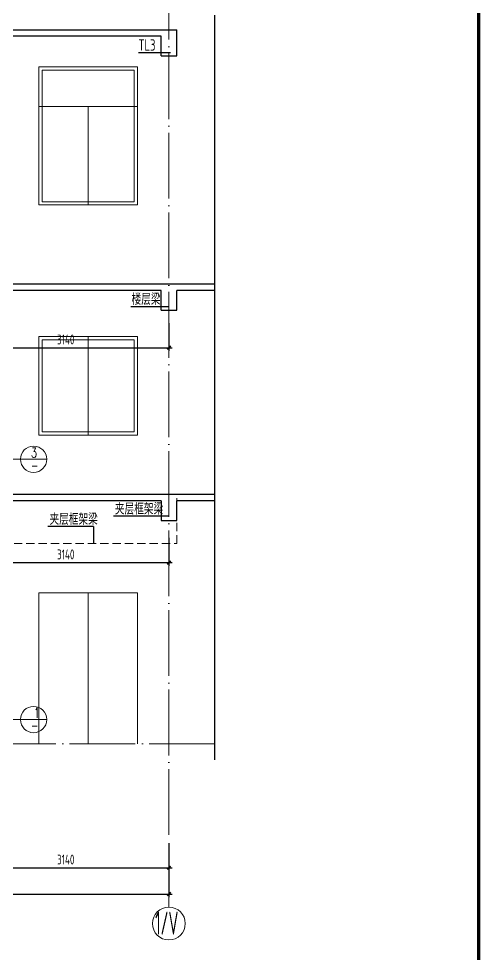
# Model space of a CAD drawing. Extents: x 56246 to 893198, y -950445 to -423535.
# Drawn here: x 360813 to 367838, y -493284 to -479050 of the extents above; entities that cross this region are included whole.
import ezdxf

# ---------------------------------------------------------------- set-up
doc = ezdxf.new("R2010")
doc.units = 0
doc.header["$LTSCALE"] = 500
doc.linetypes.add('DOTE', pattern=[2.42, 2, -0.2, 0.02, -0.2])
doc.linetypes.add('HIDDEN', pattern=[0.375, 0.25, -0.125])
for name, color, linetype, lineweight in [('0S-楼梯-不可见', 2, 'HIDDEN', 18), ('0S-楼梯-尺寸', 21, 'Continuous', 13), ('0S-楼梯-文字', 4, 'Continuous', 20), ('0S-楼梯-线', 2, 'Continuous', 30), ('0S-详图-轴线', 1, 'DOTE', 13)]:
    doc.layers.add(name, color=color, linetype=linetype, lineweight=lineweight)
doc.layers.add('0S-草图', color=9, linetype='Continuous', lineweight=20, plot=False)
for name, color, linetype in [('OTHER', 7, 'Continuous'), ('T-TK', 157, 'Continuous'), ('TEXT_LT', 90, 'Continuous'), ('照明平面标注层', 111, 'Continuous')]:
    doc.layers.add(name, color=color, linetype=linetype)
doc.styles.add('_TCH_DIM', font='SIMPLEX', dxfattribs={"bigfont": 'GBCBIG'})
doc.styles.add('TSSD_DIMENSION', font='tssdeng.shx', dxfattribs={"width": 0.7, "bigfont": 'Hztxt.shx'})
doc.styles.add('TSSD_Rein', font='Tssdeng.shx', dxfattribs={"width": 0.7, "bigfont": 'hztxt.shx'})
doc.dimstyles.new('TSSD_50_50', dxfattribs={"dimtxt": 150, "dimasz": 50, "dimexe": 50, "dimexo": 125, "dimgap": 50, "dimtad": 1, "dimdec": 0, "dimzin": 0, "dimdsep": 46, "dimtxsty": 'TSSD_DIMENSION', "dimblk": 'ARCHTICK', "dimblk1": 'ARCHTICK', "dimblk2": 'ARCHTICK', "dimcen": 0, "dimdle": 50, "dimclrt": 7, "dimadec": 0, "dimazin": 0, "dimtfac": 1, "dimtdec": 0, "dimtix": 1, "dimtmove": 2, "dimatfit": 3, "dimfxl": 1, "dimtolj": 1, "dimtzin": 0, "dimarcsym": 0})

# ---------------------------------------------------------------- blocks, each defined once
blk = doc.blocks.new('_ArchTick')
at = {"color": 0, "linetype": 'ByBlock', "const_width": 0.5}
blk.add_lwpolyline([(-0.53, -0.53), (0.53, 0.53)], dxfattribs=at)
blk = doc.blocks.new('*D282')
at = {"layer": '0S-楼梯-尺寸', "color": 0, "lineweight": -2, "transparency": 16777216}
for p, q in [((354299, -491592), (354299, -492417)), ((363099, -491592), (363099, -492417)), ((354249, -492367), (363149, -492367))]:
    blk.add_line(p, q, dxfattribs=at)
at = {"layer": 'Defpoints', "color": 0, "transparency": 16777216}
for p in [(354299, -491467), (363099, -491467), (363099, -492367)]:
    blk.add_point(p, dxfattribs=at)
at = {"layer": '0S-楼梯-尺寸', "color": 0, "lineweight": -2, "transparency": 16777216, "xscale": 50, "yscale": 50, "zscale": 50, "rotation": 180}
blk.add_blockref('_ArchTick', (354299, -492367), dxfattribs=at)
at = {"layer": '0S-楼梯-尺寸', "color": 0, "lineweight": -2, "transparency": 16777216, "xscale": 50, "yscale": 50, "zscale": 50}
blk.add_blockref('_ArchTick', (363099, -492367), dxfattribs=at)
at = {"layer": '0S-楼梯-尺寸', "color": 7, "transparency": 16777216, "insert": (358799, -492217), "char_height": 150, "attachment_point": 5, "style": 'TSSD_DIMENSION'}
blk.add_mtext('\\A1;8800', dxfattribs=at)
blk = doc.blocks.new('*D307')
at = {"layer": '0S-楼梯-尺寸', "color": 0, "lineweight": -2, "transparency": 16777216}
for p, q in [((359959, -491592), (359959, -492017)), ((363099, -491592), (363099, -492017)), ((359909, -491967), (363149, -491967))]:
    blk.add_line(p, q, dxfattribs=at)
at = {"layer": 'Defpoints', "color": 0, "transparency": 16777216}
for p in [(359959, -491467), (363099, -491467), (363099, -491967)]:
    blk.add_point(p, dxfattribs=at)
at = {"layer": '0S-楼梯-尺寸', "color": 0, "lineweight": -2, "transparency": 16777216, "xscale": 50, "yscale": 50, "zscale": 50, "rotation": 180}
blk.add_blockref('_ArchTick', (359959, -491967), dxfattribs=at)
at = {"layer": '0S-楼梯-尺寸', "color": 0, "lineweight": -2, "transparency": 16777216, "xscale": 50, "yscale": 50, "zscale": 50}
blk.add_blockref('_ArchTick', (363099, -491967), dxfattribs=at)
at = {"layer": '0S-楼梯-尺寸', "color": 7, "transparency": 16777216, "insert": (361529, -491842), "char_height": 150, "attachment_point": 5, "style": 'TSSD_DIMENSION'}
blk.add_mtext('\\A1;3140', dxfattribs=at)
blk = doc.blocks.new('*D309')
at = {"layer": '0S-楼梯-尺寸', "color": 0, "lineweight": -2, "transparency": 16777216}
for p, q in [((359959, -483680), (359959, -484105)), ((363099, -483680), (363099, -484105)), ((359909, -484055), (363149, -484055))]:
    blk.add_line(p, q, dxfattribs=at)
at = {"layer": 'Defpoints', "color": 0, "transparency": 16777216}
for p in [(359959, -483555), (363099, -483555), (363099, -484055)]:
    blk.add_point(p, dxfattribs=at)
at = {"layer": '0S-楼梯-尺寸', "color": 0, "lineweight": -2, "transparency": 16777216, "xscale": 50, "yscale": 50, "zscale": 50, "rotation": 180}
blk.add_blockref('_ArchTick', (359959, -484055), dxfattribs=at)
at = {"layer": '0S-楼梯-尺寸', "color": 0, "lineweight": -2, "transparency": 16777216, "xscale": 50, "yscale": 50, "zscale": 50}
blk.add_blockref('_ArchTick', (363099, -484055), dxfattribs=at)
at = {"layer": '0S-楼梯-尺寸', "color": 7, "transparency": 16777216, "insert": (361529, -483930), "char_height": 150, "attachment_point": 5, "style": 'TSSD_DIMENSION'}
blk.add_mtext('\\A1;3140', dxfattribs=at)
blk = doc.blocks.new('A0-DWF')
at = {"layer": 'T-TK', "const_width": 100}
blk.add_lwpolyline([(2500, -83100), (117900, -83100), (117900, -1000), (2500, -1000)], close=True, dxfattribs=at)
blk = doc.blocks.new('*D441')
at = {"layer": '0S-楼梯-尺寸', "color": 0, "lineweight": -2, "transparency": 16777216}
for p, q in [((359959, -486950), (359959, -487375)), ((363099, -486950), (363099, -487375)), ((359909, -487325), (363149, -487325))]:
    blk.add_line(p, q, dxfattribs=at)
at = {"layer": 'Defpoints', "color": 0, "transparency": 16777216}
for p in [(359959, -486825, 48), (363099, -486825, 48), (363099, -487325)]:
    blk.add_point(p, dxfattribs=at)
at = {"layer": '0S-楼梯-尺寸', "color": 0, "lineweight": -2, "transparency": 16777216, "xscale": 50, "yscale": 50, "zscale": 50, "rotation": 180}
blk.add_blockref('_ArchTick', (359959, -487325), dxfattribs=at)
at = {"layer": '0S-楼梯-尺寸', "color": 0, "lineweight": -2, "transparency": 16777216, "xscale": 50, "yscale": 50, "zscale": 50}
blk.add_blockref('_ArchTick', (363099, -487325), dxfattribs=at)
at = {"layer": '0S-楼梯-尺寸', "color": 7, "transparency": 16777216, "insert": (361529, -487200), "char_height": 150, "attachment_point": 5, "style": 'TSSD_DIMENSION'}
blk.add_mtext('\\A1;3140', dxfattribs=at)

msp = doc.modelspace()

# ---------------------------------------------------------------- linework, layer by layer
at = {"layer": '0S-楼梯-不可见', "color": 3, "elevation": -47.6426}
msp.add_lwpolyline([(363219.1854, -486283.896), (354179.1854, -486283.896), (354179.1854, -487033.896), (363219.1854, -487033.896)], close=True, dxfattribs=at)
at = {"layer": '0S-楼梯-尺寸'}
msp.add_line((363099.1854, -492565.8425, -47.6426), (363099.1854, -491617.1079, -47.6426), dxfattribs=at)
msp.add_circle((363099.1854, -492815.8425, -47.6426), 250, dxfattribs=at)
at = {"layer": '0S-楼梯-文字'}
for p, q in [((361239.531, -485752.8293, -47.6426), (360839.531, -485752.8292, -47.6426)), ((361239.531, -489712.4809, -47.6426), (360839.531, -489712.4807, -47.6426))]:
    msp.add_line(p, q, dxfattribs=at)
at = {"layer": '0S-楼梯-文字', "elevation": -47.6426}
for points in [[(360048.8589, -486100.2601), (360248.9895, -485752.829), (360839.531, -485752.8292)], [(360074.7619, -489845.8593), (360248.9895, -489712.4805), (360839.531, -489712.4807)]]:
    msp.add_lwpolyline(points, dxfattribs=at)
at = {"layer": '0S-楼梯-文字'}
for centre in [(361039.531, -485752.8293, -47.6426), (361039.531, -489712.4808, -47.6426)]:
    msp.add_circle(centre, 200, dxfattribs=at)
at = {"layer": '0S-楼梯-线'}
for p, q in [((359958.863, -479216.896, -47.6426), (363219.1854, -479216.896, -47.6426)), ((363219.1854, -479616.896, -47.6426), (363219.1854, -479216.896, -47.6426)), ((362979.1854, -479316.896, -47.6426), (360198.863, -479316.896, -47.6426)), ((362979.1854, -479616.896, -47.6426), (362979.1854, -479316.896, -47.6426)), ((362979.1854, -479616.896, -47.6426), (363219.1854, -479616.896, -47.6426)), ((359958.863, -483083.896, -47.6426), (363796.8337, -483083.896, -47.6426)), ((362979.1854, -483183.896, -47.6426), (360198.863, -483183.896, -47.6426)), ((362979.1854, -483483.896, -47.6426), (362979.1854, -483183.896, -47.6426)), ((363219.1854, -483483.896, -47.6426), (363219.1854, -483183.896, -47.6426)), ((363796.8337, -483183.896, -47.6426), (363219.1854, -483183.896, -47.6426)), ((362979.1854, -483483.896, -47.6426), (363219.1854, -483483.896, -47.6426)), ((359958.863, -486283.896, -47.6426), (363796.8337, -486283.896, -47.6426)), ((362979.1854, -486383.896, -47.6426), (360198.863, -486383.896, -47.6426)), ((362979.1854, -486383.896, -47.6426), (362979.1854, -486683.896, -47.6426)), ((363219.1854, -486683.896, -47.6426), (363219.1854, -486383.896, -47.6426)), ((363796.8337, -486383.896, -47.6426), (363219.1854, -486383.896, -47.6426)), ((362979.1854, -486683.896, -47.6426), (363219.1854, -486683.896, -47.6426))]:
    msp.add_line(p, q, dxfattribs=at)
at = {"layer": '0S-草图'}
for p, q in [((361119.1854, -480383.896, -47.6426), (362619.1854, -480383.896, -47.6426)), ((361869.1854, -480383.896, -47.6426), (361869.1854, -481883.896, -47.6426)), ((361869.1854, -483883.896, -47.6426), (361869.1854, -485383.896, -47.6426)), ((361119.1854, -490083.896, -47.6426), (361119.1854, -487783.896, -47.6426)), ((362619.1854, -487783.896, -47.6426), (361119.1854, -487783.896, -47.6426)), ((361869.1854, -490083.896, -47.6426), (361869.1854, -487783.896, -47.6426)), ((362619.1854, -487783.896, -47.6426), (362619.1854, -490083.896, -47.6426))]:
    msp.add_line(p, q, dxfattribs=at)
at = {"layer": '0S-草图', "elevation": -47.6426}
for points in [[(362619.1854, -479783.896), (361119.1854, -479783.896), (361119.1854, -481883.896), (362619.1854, -481883.896)], [(362569.1854, -479833.896), (361169.1854, -479833.896), (361169.1854, -481833.896), (362569.1854, -481833.896)], [(362619.1854, -483883.896), (361119.1854, -483883.896), (361119.1854, -485383.896), (362619.1854, -485383.896)], [(362569.1854, -483933.896), (361169.1854, -483933.896), (361169.1854, -485333.896), (362569.1854, -485333.896)]]:
    msp.add_lwpolyline(points, close=True, dxfattribs=at)
at = {"layer": '0S-详图-轴线'}
for p, q in [((363099.1854, -491467.1079, -47.6426), (363099.1854, -465169.806, -47.6426)), ((363796.8337, -483083.896, -47.6426), (353871.2375, -483083.896, -47.6426)), ((363796.8337, -490083.896, -47.6426), (353871.2375, -490083.896, -47.6426))]:
    msp.add_line(p, q, dxfattribs=at)
at = {"layer": 'OTHER'}
msp.add_line((363796.8337, -490323.896, -47.6426), (363796.8337, -478996.1188, -47.6426), dxfattribs=at)
at = {"layer": 'TEXT_LT'}
for p, q in [((362636.1057, -479561.8731, -47.6426), (363122.9688, -479561.8731, -47.6426)), ((362517.5934, -483428.8731, -47.6426), (363091.1294, -483428.8731, -47.6426)), ((363096.7457, -486619.3104, -47.6426), (362254.1545, -486619.3104, -47.6426)), ((361949.2934, -486775.9128, -47.6426), (361258.4988, -486775.9128, -47.6426)), ((361949.2934, -486775.9128, -47.6426), (361949.2934, -487033.896, -47.6426))]:
    msp.add_line(p, q, dxfattribs=at)

# ---------------------------------------------------------------- block references
at = {"layer": '照明平面标注层', "xscale": 0.5, "yscale": 0.5, "zscale": 0.5}
msp.add_blockref('A0-DWF', (308863.4361, -460154.8059), dxfattribs=at)

# ---------------------------------------------------------------- texts
at = {"layer": '0S-楼梯-尺寸', "style": 'TSSD_DIMENSION', "width": 0.5}
msp.add_text('1/V', height=350, dxfattribs=at).set_placement((362888.9509, -492983.9186, -47.6426))
at = {"layer": '0S-楼梯-文字', "style": '_TCH_DIM', "width": 0.705882}
for s, p in [('3', (361000.0513, -485725.147, -47.6426)), ('-', (360997.5512, -485919.147, -47.6426)), ('1', (361045.0513, -489684.7986, -47.6426)), ('-', (360997.5512, -489878.7986, -47.6426))]:
    msp.add_text(s, height=148.75, rotation=359.99997822, dxfattribs=at).set_placement(p)
at = {"layer": 'TEXT_LT', "style": 'TSSD_Rein', "width": 0.7}
for s, p in [('TL3', (362636.1202, -479536.9891, -47.6426)), ('楼层梁', (362531.2665, -483403.9891, -47.6426)), ('夹层框架梁', (362277.3525, -486594.4264, -47.6426)), ('夹层框架梁', (361281.6968, -486751.0288, -47.6426))]:
    msp.add_text(s, height=175, dxfattribs=at).set_placement(p)

# ---------------------------------------------------------------- dimensions: what is measured, and where the dimension line sits
at = {"layer": '0S-楼梯-尺寸'}
for p1, p2, picture, middle in [((359958.863, -483555.1166, -47.6426), (363099.1854, -483555.1166, -47.6426), '*D309', (361529.0242, -483930.1166, -47.6426)), ((359958.863, -486824.6769), (363099.1854, -486824.6769), '*D441', (361529.0242, -487199.6769, -47.6426)), ((359958.863, -491467.1079, -47.6426), (363099.1854, -491467.1079, -47.6426), '*D307', (361529.0242, -491842.1079, -47.6426))]:
    dim = msp.add_aligned_dim(p1=p1, p2=p2, distance=-500, dimstyle='TSSD_50_50', dxfattribs=at)
    dim.commit()
    dim.dimension.update_dxf_attribs({"geometry": picture, "text_midpoint": middle})
dim = msp.add_linear_dim(base=(363099.1854, -492367.1079, -47.6426), p1=(354299.1854, -491467.1079, -47.6426), p2=(363099.1854, -491467.1079, -47.6426), angle=0, dimstyle='TSSD_50_50', dxfattribs=at)
dim.commit()
dim.dimension.update_dxf_attribs({"geometry": '*D282', "text_midpoint": (358799.1854, -492217.1079, -47.6426), "dimtype": 161})

doc.saveas('drawing.dxf')
